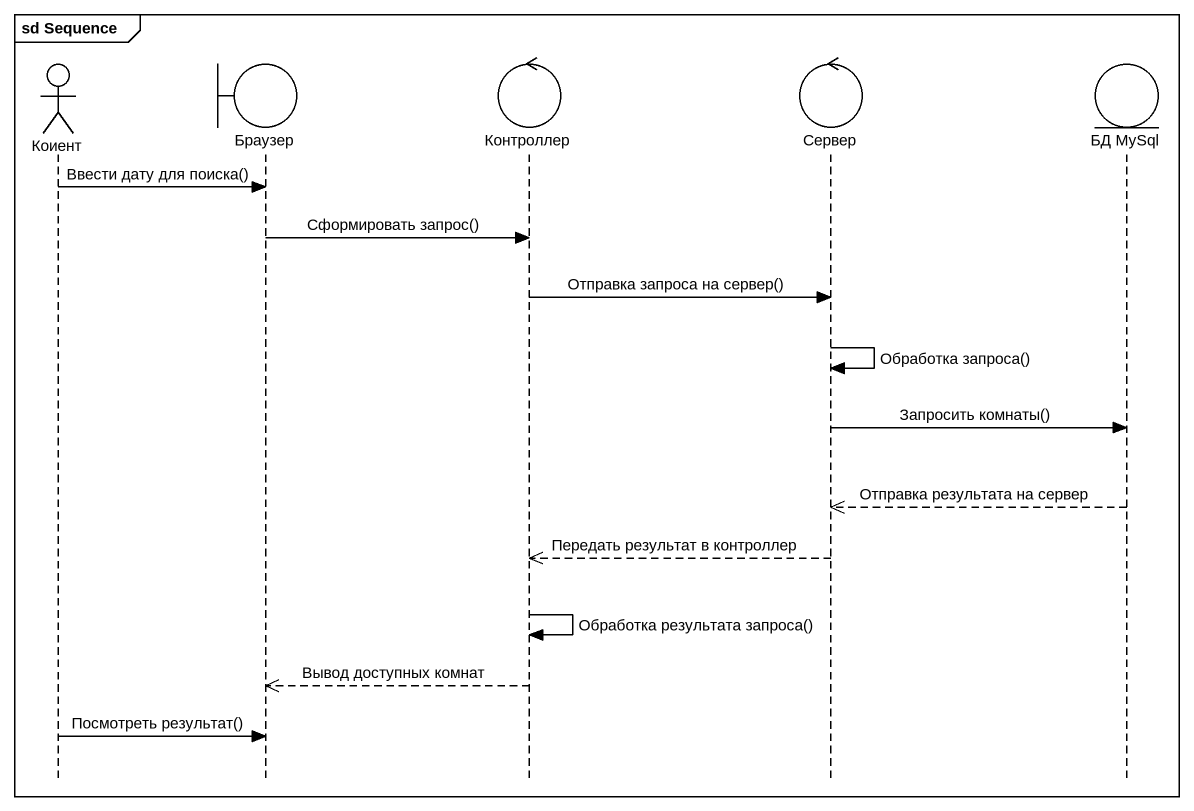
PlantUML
@startuml
mainframe sd Sequence
hide footbox
actor Коиент
boundary Браузер
control Контроллер
control Сервер
entity "БД MySql" as БД_MySql

Коиент -> Браузер : Ввести дату для поиска()
Браузер -> Контроллер : Сформировать запрос()
Контроллер -> Сервер : Отправка запроса на сервер()
Сервер -> Сервер : Обработка запроса()
Сервер -> БД_MySql : Запросить комнаты()
БД_MySql -->> Сервер : Отправка результата на сервер
Сервер -->> Контроллер : Передать результат в контроллер
Контроллер -> Контроллер : Обработка результата запроса()
Контроллер -->> Браузер : Вывод доступных комнат
Коиент -> Браузер : Посмотреть результат()
@enduml
